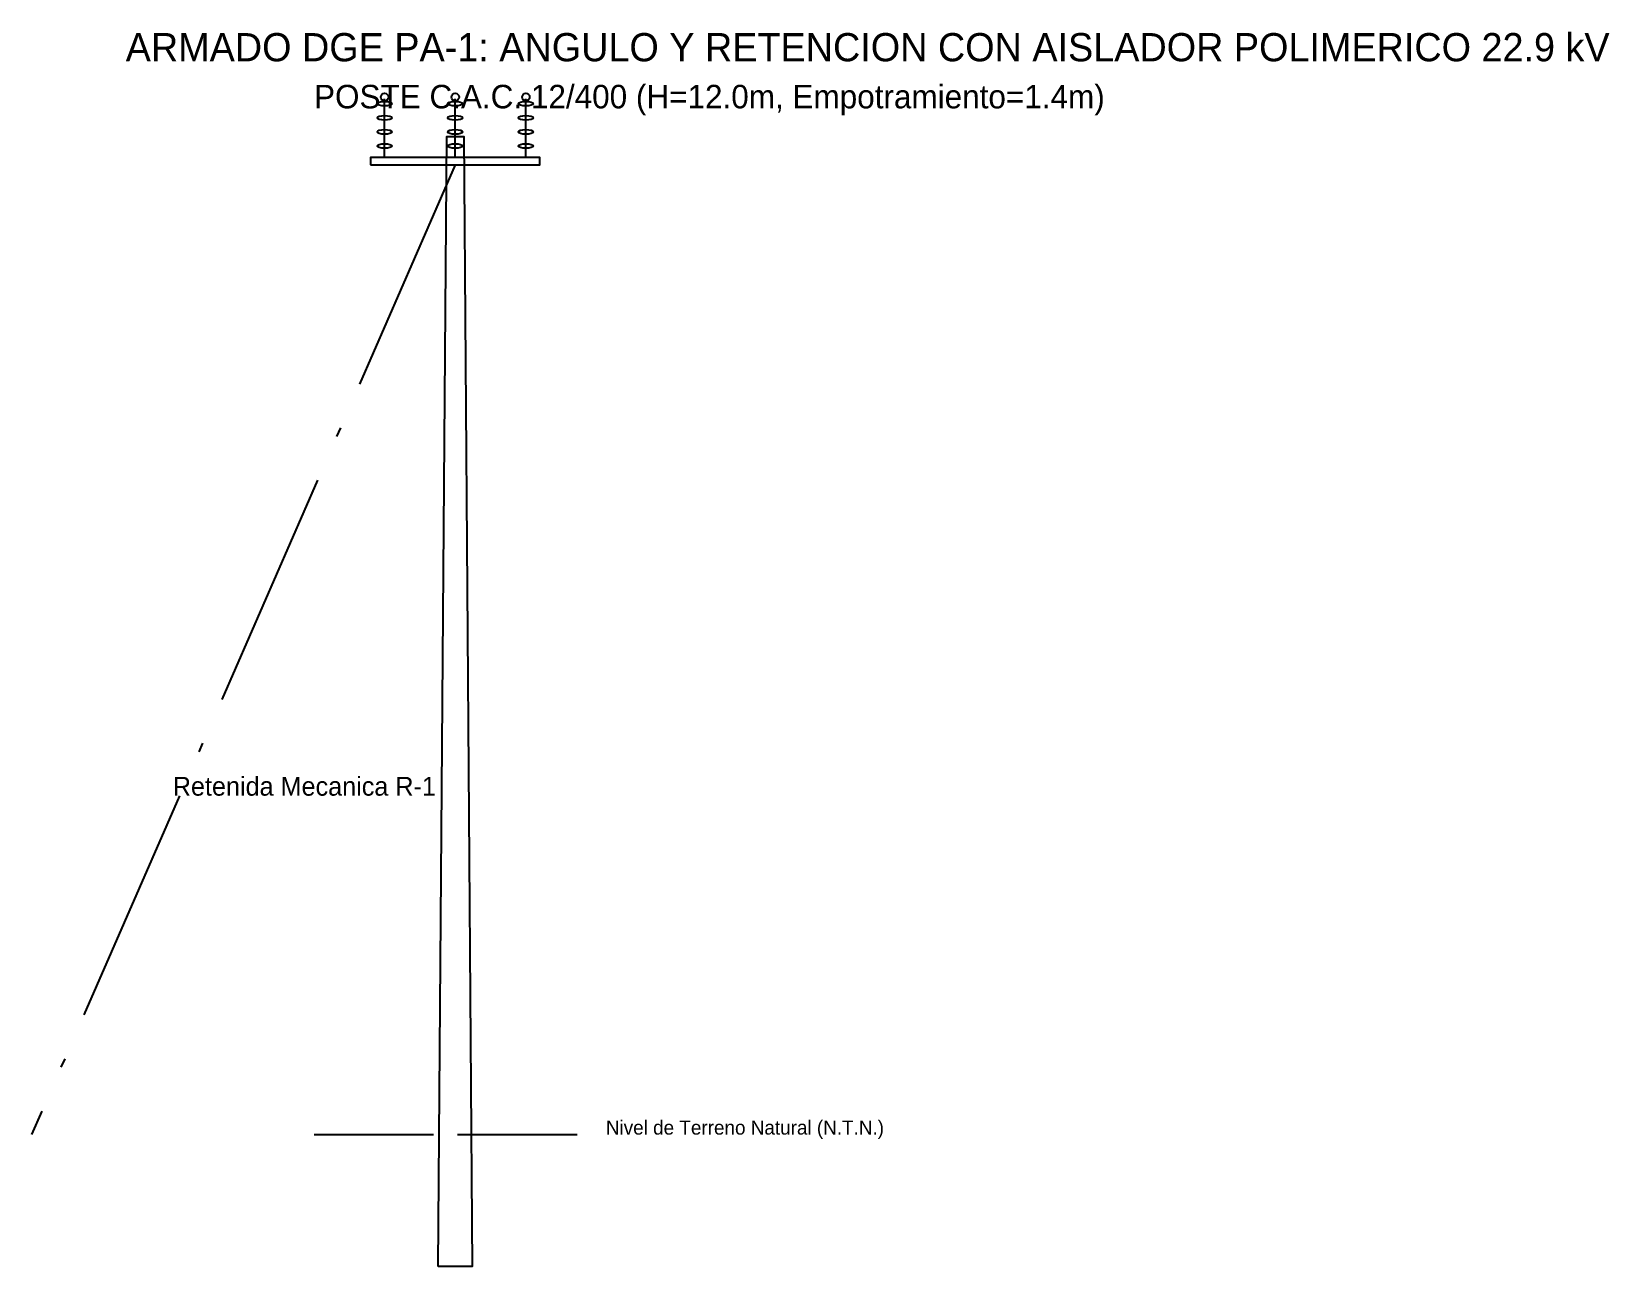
# Model space of a CAD drawing. Header units: metres. Extents: x -4.5 to 12.3, y 0 to 13.1.
import ezdxf

# ---------------------------------------------------------------- set-up
doc = ezdxf.new("R2010")
doc.units = ezdxf.units.M
doc.linetypes.add('DASHDOT', pattern=[3.556, 2.54, -0.508, 0, -0.508])
doc.linetypes.add('DASHED', pattern=[1.524, 1.27, -0.254])
for name, color, linetype in [('AISLADORES_POLIMERICOS', 3, 'Continuous'), ('CONDUCTOR_FASE', 1, 'Continuous'), ('COTAS_Y_TEXTOS', 7, 'Continuous'), ('CRUCETA_Y_FERRETERIA', 2, 'Continuous'), ('ESTRUCTURA_POSTE', 4, 'Continuous'), ('RETENIDA_ACERO', 5, 'Continuous')]:
    doc.layers.add(name, color=color, linetype=linetype)

msp = doc.modelspace()

# ---------------------------------------------------------------- linework, layer by layer
at = {"layer": 'AISLADORES_POLIMERICOS'}
for p, q in [((-0.75, 11.78), (-0.75, 12.4)), ((0, 11.78), (0, 12.4)), ((0.75, 11.78), (0.75, 12.4))]:
    msp.add_line(p, q, dxfattribs=at)
for centre in [(-0.75, 12.35), (0, 12.35), (0.75, 12.35), (-0.75, 12.2), (-0.75, 12.05), (0, 12.2), (0, 12.05), (0.75, 12.2), (0.75, 12.05), (-0.75, 11.9), (0, 11.9), (0.75, 11.9)]:
    msp.add_ellipse(centre, major_axis=(0.08, 0), ratio=0.3, dxfattribs=at)
at = {"layer": 'CONDUCTOR_FASE'}
for centre in [(-0.75, 12.42), (0, 12.42), (0.75, 12.42)]:
    msp.add_circle(centre, 0.04, dxfattribs=at)
at = {"layer": 'COTAS_Y_TEXTOS', "linetype": 'DASHED'}
msp.add_line((-1.5, 1.4), (1.5, 1.4), dxfattribs=at)
at = {"layer": 'CRUCETA_Y_FERRETERIA'}
msp.add_lwpolyline([(-0.9, 11.7), (0.9, 11.7), (0.9, 11.78), (-0.9, 11.78), (-0.9, 11.7)], close=True, dxfattribs=at)
at = {"layer": 'ESTRUCTURA_POSTE'}
msp.add_lwpolyline([(-0.18, 0), (-0.09, 12), (0.09, 12), (0.18, 0), (-0.18, 0)], close=True, dxfattribs=at)
at = {"layer": 'RETENIDA_ACERO', "linetype": 'DASHDOT'}
msp.add_line((0, 11.7), (-4.5, 1.4), dxfattribs=at)

# ---------------------------------------------------------------- texts
at = {"layer": 'COTAS_Y_TEXTOS'}
for s, height, p in [('ARMADO DGE PA-1: ANGULO Y RETENCION CON AISLADOR POLIMERICO 22.9 kV', 0.3, (-3.5, 12.8)), ('POSTE C.A.C. 12/400 (H=12.0m, Empotramiento=1.4m)', 0.25, (-1.5, 12.3)), ('Retenida Mecanica R-1', 0.2, (-3, 5)), ('Nivel de Terreno Natural (N.T.N.)', 0.15, (1.6, 1.4))]:
    msp.add_text(s, height=height, dxfattribs=at).set_placement(p)

doc.saveas('drawing.dxf')
